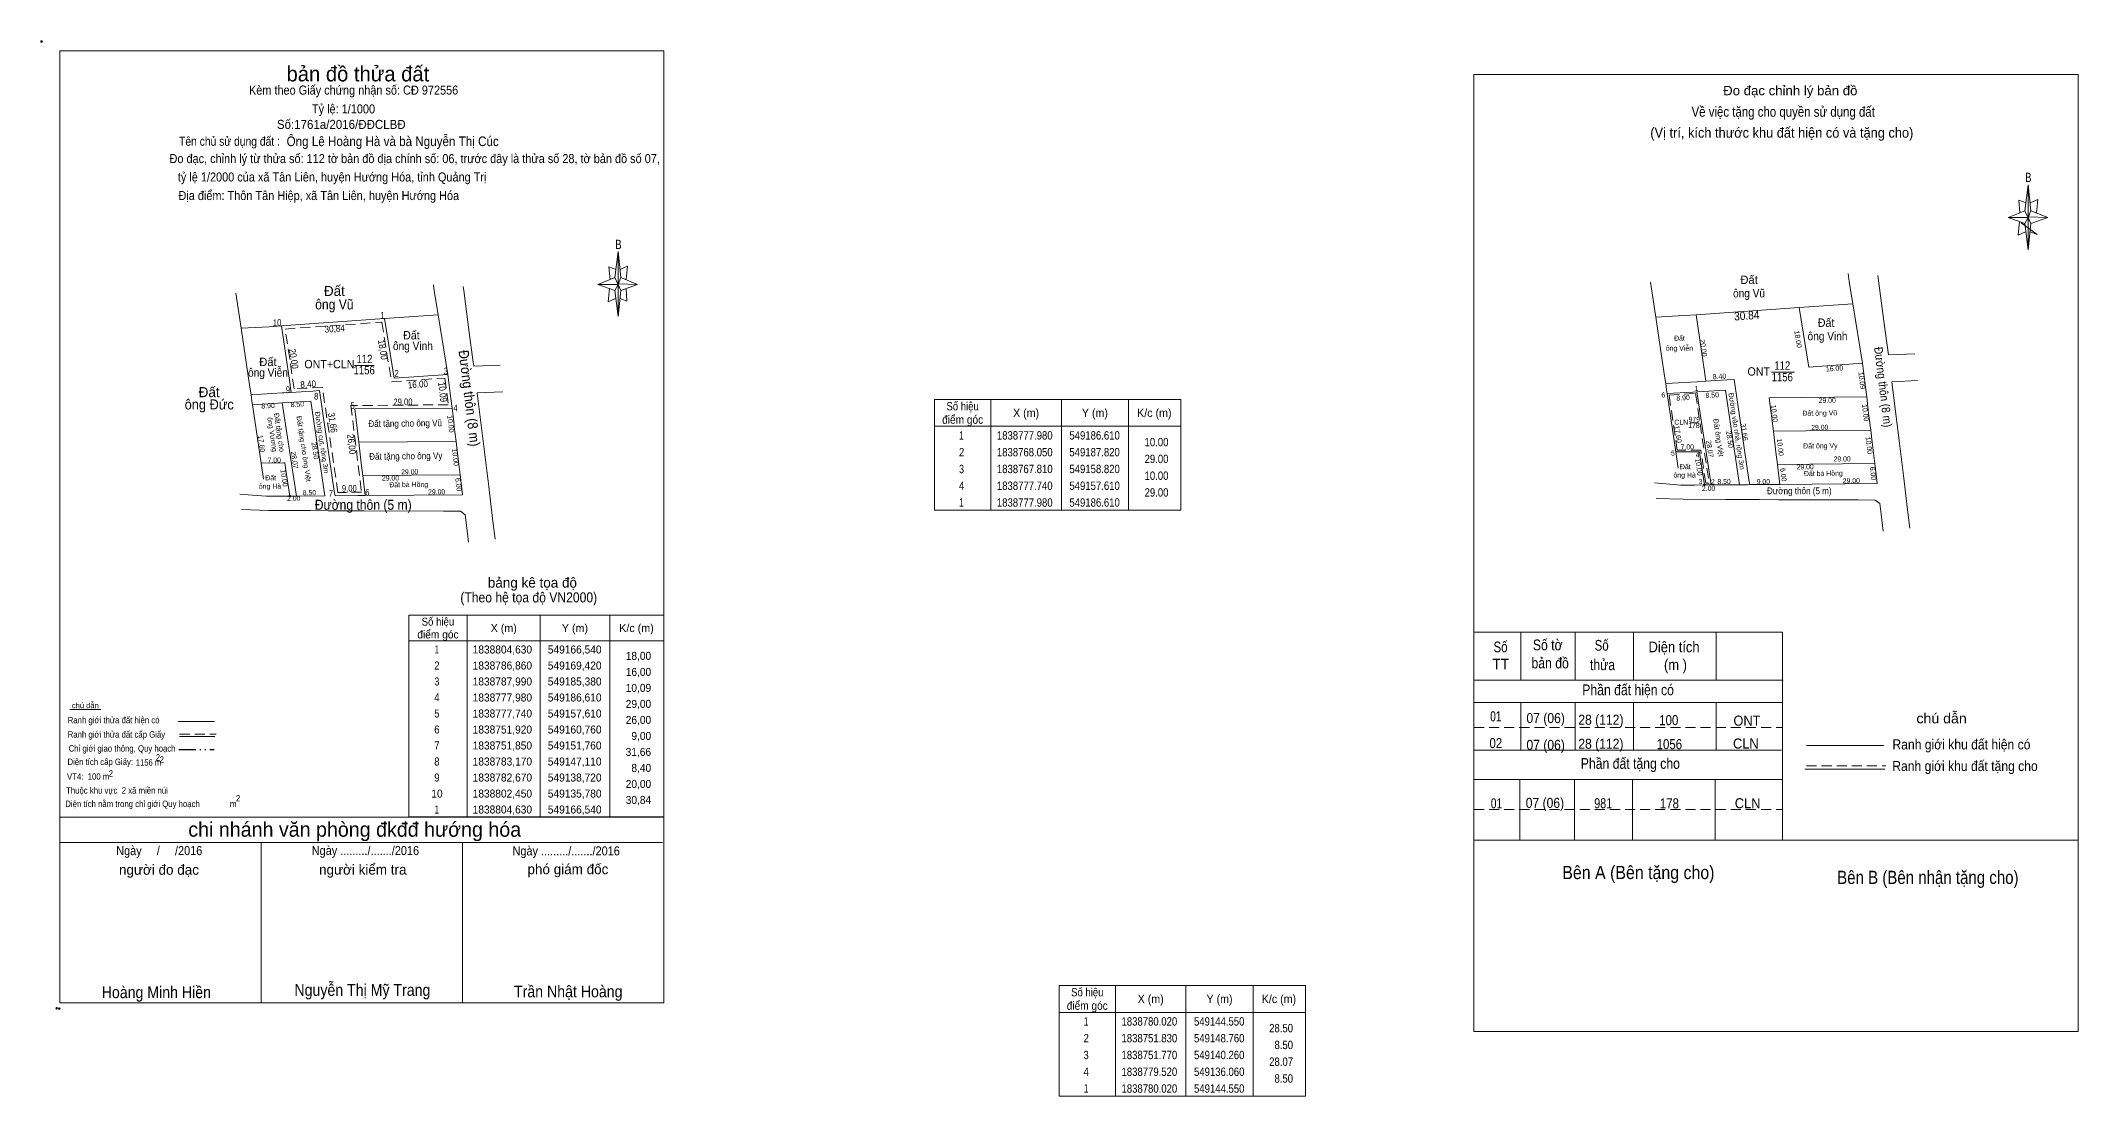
# Model space of a CAD drawing. Header units: metres. Extents: x 548089 to 549671, y 1838573 to 1838958.
# Drawn here: x 549064 to 549671, y 1838573 to 1838887 of the extents above; entities that cross this region are included whole.
import ezdxf
from ezdxf.enums import TextEntityAlignment as Align

# ---------------------------------------------------------------- set-up
doc = ezdxf.new("R2010")
doc.units = ezdxf.units.M
doc.header["$PDMODE"] = 32
doc.header["$PDSIZE"] = 0.5
for name, pattern in [('DASH_DOUBLE_DOT', [9.2, 5, -1.2, 0.3, -1.2, 0.3, -1.2]), ('DOTTED', [1.5, 0.3, -1.2]), ('MEDIUM_DASHED', [4.5, 3, -1.5])]:
    doc.linetypes.add(name, pattern=pattern)
for name, color, linetype, lineweight in [('1', 7, 'DOTTED', 13), ('12', 7, 'Continuous', 13), ('15', 7, 'Continuous', 13), ('17', 7, 'Continuous', 13), ('28', 7, 'Continuous', 13), ('63', 7, 'Continuous', 13)]:
    doc.layers.add(name, color=color, linetype=linetype, lineweight=lineweight)

msp = doc.modelspace()

# ---------------------------------------------------------------- linework, layer by layer
at = {"layer": '1', "linetype": 'MEDIUM_DASHED'}
msp.add_lwpolyline([(549165.7, 1838803.57), (549168.58, 1838785.8), (549184.5, 1838786.93), (549185.48, 1838778.97), (549156.48, 1838778.73), (549159.63, 1838752.91), (549152.62, 1838752.86), (549147.96, 1838784.22), (549139.57, 1838783.72), (549136.93, 1838801.53)], close=True, dxfattribs=at)
at = {"layer": '12'}
msp.add_line((549491.02, 1838592.27), (549671.02, 1838592.27), dxfattribs=at)
at = {"layer": '15'}
for p, q in [((549580.21, 1838771.13), (549579, 1838781.06)), ((549158.82, 1838767.81), (549157.61, 1838777.74))]:
    msp.add_line(p, q, dxfattribs=at)
for points in [[(549185.38, 1838787.99), (549186.26, 1838780.87), (549186.61, 1838777.98)], [(549606.77, 1838791.31), (549607.65, 1838784.19), (549608, 1838781.3)], [(549148.76, 1838751.83), (549141.29, 1838751.78), (549140.26, 1838751.77)], [(549570.15, 1838755.15), (549562.68, 1838755.1), (549561.65, 1838755.09)]]:
    msp.add_lwpolyline(points, dxfattribs=at)
at = {"layer": '17'}
for p, q in [((549491.02, 1838592.27), (549491.02, 1838877.37)), ((549655.14, 1838836.72), (549656.06, 1838844.52)), ((549655.14, 1838832.92), (549650.14, 1838834.72)), ((549656.94, 1838836.72), (549661.94, 1838834.72)), ((549654, 1838833.14), (549658.74, 1838829.72)), ((549656.94, 1838832.92), (549656.06, 1838825.12)), ((549658.74, 1838829.72), (549656.66, 1838830.52)), ((549582.89, 1838711.23), (549491.02, 1838711.24)), ((549504.93, 1838711.07), (549504.93, 1838696.95)), ((549521.21, 1838711.23), (549521.21, 1838696.95)), ((549538.53, 1838711.23), (549538.53, 1838696.95)), ((549563.13, 1838711.23), (549563.13, 1838696.95)), ((549582.89, 1838711.23), (549582.89, 1838649.25)), ((549491.02, 1838696.95), (549583.13, 1838696.95)), ((549491.02, 1838690.27), (549582.88, 1838690.27)), ((549504.93, 1838690.27), (549504.93, 1838676.11)), ((549521.21, 1838690.27), (549521.21, 1838676.11)), ((549538.53, 1838690.27), (549538.53, 1838676.11)), ((549563.13, 1838690.27), (549563.13, 1838676.11)), ((549590.11, 1838677.45), (549613.11, 1838677.45)), ((549491.02, 1838676.11), (549582.63, 1838676.11)), ((549589.58, 1838670.37), (549613.38, 1838670.37)), ((549491.02, 1838667.35), (549582.89, 1838667.35)), ((549504.69, 1838667.35), (549504.69, 1838649.25)), ((549520.97, 1838667.35), (549520.97, 1838649.25)), ((549538.29, 1838667.35), (549538.29, 1838649.25)), ((549562.89, 1838667.35), (549562.89, 1838649.25)), ((549491.02, 1838649.25), (549671.02, 1838649.25))]:
    msp.add_line(p, q, dxfattribs=at)
at = {"layer": '17', "linetype": 'MEDIUM_DASHED'}
for p, q in [((549491.02, 1838682.81), (549582.87, 1838682.81)), ((549590.07, 1838671.37), (549613.67, 1838671.37)), ((549491.02, 1838658.39), (549582.89, 1838658.39))]:
    msp.add_line(p, q, dxfattribs=at)
at = {"layer": '17'}
for points in [[(549491.02, 1838877.37), (549671.02, 1838877.37), (549671.02, 1838592.27)], [(549656.06, 1838834.72), (549655.14, 1838836.72), (549650.14, 1838834.72)], [(549655.46, 1838839.12), (549653.34, 1838839.92), (549653.66, 1838836.12)], [(549656.06, 1838834.72), (549656.94, 1838832.92), (549661.94, 1838834.72)], [(549656.74, 1838839.12), (549658.94, 1838840.12), (549658.54, 1838836.12)], [(549653.54, 1838833.52), (549653.14, 1838829.52), (549655.34, 1838830.52)]]:
    msp.add_lwpolyline(points, dxfattribs=at)
for points in [[(549656.06, 1838844.52), (549656.94, 1838836.72), (549656.06, 1838834.72)], [(549656.06, 1838834.72), (549650.14, 1838834.72), (549655.14, 1838836.72), (549656.94, 1838832.92), (549661.94, 1838834.72), (549656.06, 1838834.92)], [(549656.06, 1838834.72), (549656.06, 1838825.12), (549655.06, 1838832.92)]]:
    msp.add_lwpolyline(points, close=True, dxfattribs=at)
at = {"layer": '28'}
for p, q in [((549235.07, 1838816.84), (549236.07, 1838824.64)), ((549236.87, 1838816.84), (549241.87, 1838814.84)), ((549235.07, 1838813.04), (549230.07, 1838814.84)), ((549236.87, 1838813.04), (549236.07, 1838805.24)), ((549238.67, 1838809.84), (549236.67, 1838810.64)), ((549238.47, 1838813.64), (549238.67, 1838809.84)), ((549072.77, 1838688.18), (549081.97, 1838688.18)), ((549105.07, 1838684.64), (549115.83, 1838684.64)), ((549105.47, 1838680.16), (549115.99, 1838680.16)), ((549069.75, 1838656.16), (549249.75, 1838656.16)), ((549069.75, 1838648.56), (549249.35, 1838648.56)), ((549069.75, 1838648.56), (549249.35, 1838648.56)), ((549069.75, 1838648.56), (549249.35, 1838648.56)), ((549129.75, 1838600.76), (549129.75, 1838648.56)), ((549189.75, 1838600.76), (549189.75, 1838648.56))]:
    msp.add_line(p, q, dxfattribs=at)
at = {"layer": '28', "linetype": 'MEDIUM_DASHED'}
msp.add_line((549105.47, 1838680.8), (549116.35, 1838680.8), dxfattribs=at)
at = {"layer": '28', "linetype": 'DASH_DOUBLE_DOT', "lineweight": 25}
msp.add_line((549105.27, 1838676.22), (549115.75, 1838676.22), dxfattribs=at)
at = {"layer": '28'}
for points in [[(549069.75, 1838884.36), (549249.75, 1838884.36), (549249.75, 1838600.76), (549069.75, 1838600.76)], [(549236.07, 1838824.64), (549236.87, 1838816.84), (549236.07, 1838814.84)], [(549236.07, 1838814.84), (549230.07, 1838814.84), (549235.07, 1838816.84), (549236.87, 1838813.04), (549241.87, 1838814.84), (549236.07, 1838815.04)], [(549236.07, 1838814.84), (549236.07, 1838805.24), (549235.07, 1838813.04)]]:
    msp.add_lwpolyline(points, close=True, dxfattribs=at)
for points in [[(549236.07, 1838814.84), (549235.07, 1838816.84), (549230.07, 1838814.84)], [(549235.47, 1838819.24), (549233.27, 1838820.04), (549233.67, 1838816.24)], [(549236.67, 1838819.24), (549238.87, 1838820.24), (549238.47, 1838816.24)], [(549233.47, 1838813.64), (549233.07, 1838809.64), (549235.27, 1838810.64)], [(549236.07, 1838814.84), (549236.87, 1838813.04), (549241.87, 1838814.84)], [(549249.75, 1838600.76), (549069.75, 1838600.76), (549069.75, 1838648.56)]]:
    msp.add_lwpolyline(points, dxfattribs=at)
for p in [(549064.35, 1838887.16), (549068.83, 1838599.2), (549069.63, 1838599.08)]:
    msp.add_point(p, dxfattribs=at)
at = {"layer": '63'}
for p, q in [((549602.81, 1838815.73), (549602.44, 1838818.04)), ((549611.32, 1838817.49), (549613.12, 1838803.86)), ((549123.8, 1838801.74), (549122.24, 1838812.19)), ((549181.33, 1838812.99), (549181.05, 1838814.72)), ((549181.42, 1838812.41), (549181.33, 1838812.99)), ((549182.5, 1838805.76), (549181.42, 1838812.41)), ((549545.19, 1838805.06), (549543.63, 1838815.51)), ((549603.89, 1838809.08), (549602.81, 1838815.73)), ((549166.54, 1838804.63), (549182.5, 1838805.76)), ((549182.5, 1838805.76), (549185.38, 1838787.99)), ((549557.17, 1838805.77), (549559.78, 1838788.22)), ((549587.93, 1838807.95), (549603.89, 1838809.08)), ((549603.89, 1838809.08), (549606.77, 1838791.31)), ((549613.12, 1838803.86), (549614.45, 1838793.8)), ((549135.78, 1838802.45), (549138.39, 1838784.9)), ((549191.73, 1838800.54), (549192.81, 1838792.37)), ((549192.81, 1838792.37), (549193.06, 1838790.48)), ((549622.34, 1838794.13), (549614.45, 1838793.8)), ((549157.54, 1838790.69), (549163.39, 1838790.69)), ((549185.38, 1838787.99), (549169.42, 1838786.86)), ((549200.95, 1838790.81), (549193.06, 1838790.48)), ((549548.13, 1838785.28), (549557.38, 1838785.83)), ((549559.81, 1838788.03), (549559.78, 1838788.22)), ((549560.11, 1838785.99), (549563.07, 1838786.17)), ((549563.07, 1838786.17), (549566.49, 1838786.37)), ((549566.49, 1838786.37), (549563.07, 1838786.17)), ((549566.49, 1838786.37), (549568.5, 1838786.49)), ((549570.21, 1838774.96), (549568.5, 1838786.49)), ((549579.66, 1838788.72), (549586.46, 1838788.72)), ((549606.77, 1838791.31), (549590.81, 1838790.18)), ((549623.09, 1838786.15), (549615.51, 1838785.83)), ((549615.52, 1838785.75), (549617.66, 1838768.24)), ((549126.74, 1838781.96), (549135.99, 1838782.51)), ((549136.06, 1838779.52), (549137.94, 1838779.63)), ((549140.26, 1838751.77), (549136.06, 1838779.52)), ((549137.94, 1838779.63), (549144.55, 1838780.02)), ((549138.42, 1838784.71), (549138.39, 1838784.9)), ((549138.72, 1838782.67), (549141.68, 1838782.85)), ((549141.68, 1838782.85), (549145.1, 1838783.05)), ((549145.1, 1838783.05), (549141.68, 1838782.85)), ((549148.76, 1838751.83), (549144.55, 1838780.02)), ((549145.1, 1838783.05), (549147.11, 1838783.17)), ((549148.82, 1838771.64), (549147.11, 1838783.17)), ((549201.7, 1838782.83), (549194.12, 1838782.51)), ((549194.13, 1838782.43), (549196.27, 1838764.92)), ((549347.11, 1838780.55), (549347.11, 1838747.55)), ((549368.11, 1838780.55), (549368.11, 1838747.55)), ((549388.11, 1838780.55), (549388.11, 1838747.55)), ((549548.57, 1838782.31), (549551.16, 1838764.9)), ((549557.45, 1838782.84), (549559.33, 1838782.95)), ((549561.65, 1838755.09), (549557.45, 1838782.84)), ((549559.33, 1838782.95), (549565.94, 1838783.34)), ((549570.15, 1838755.15), (549565.94, 1838783.34)), ((549579, 1838781.06), (549608, 1838781.3)), ((549608, 1838781.3), (549608.49, 1838777.26)), ((549127.18, 1838778.99), (549129.77, 1838761.58)), ((549157.61, 1838777.74), (549186.61, 1838777.98)), ((549186.61, 1838777.98), (549187.1, 1838773.94)), ((549555.43, 1838773.63), (549556.62, 1838773.63)), ((549556.62, 1838773.63), (549557.88, 1838773.63)), ((549572.94, 1838756.58), (549570.21, 1838774.96)), ((549572.94, 1838756.58), (549570.21, 1838774.96)), ((549151.55, 1838753.26), (549148.82, 1838771.64)), ((549151.55, 1838753.26), (549148.82, 1838771.64)), ((549158.82, 1838767.81), (549187.82, 1838768.05)), ((549187.82, 1838768.05), (549188.25, 1838764.52)), ((549330.31, 1838772.55), (549403.71, 1838772.55)), ((549580.21, 1838771.13), (549609.21, 1838771.37)), ((549609.21, 1838771.37), (549609.64, 1838767.84)), ((549609.64, 1838767.84), (549609.93, 1838765.43)), ((549617.66, 1838768.24), (549618.92, 1838757.91)), ((549129.77, 1838761.58), (549130.49, 1838756.79)), ((549188.25, 1838764.52), (549188.54, 1838762.11)), ((549188.54, 1838762.11), (549189.03, 1838758.12)), ((549196.27, 1838764.92), (549197.53, 1838754.59)), ((549551.16, 1838764.9), (549551.88, 1838760.11)), ((549581.42, 1838761.2), (549610.42, 1838761.44)), ((549609.93, 1838765.43), (549610.42, 1838761.44)), ((549610.42, 1838761.44), (549611.15, 1838755.48)), ((549160.03, 1838757.88), (549189.03, 1838758.12)), ((549160.76, 1838751.92), (549160.03, 1838757.88)), ((549189.03, 1838758.12), (549189.76, 1838752.16)), ((549573.15, 1838755.17), (549572.94, 1838756.58)), ((549573.15, 1838755.17), (549579.98, 1838755.22)), ((549580.62, 1838755.23), (549582.15, 1838755.24)), ((549582.15, 1838755.24), (549581.42, 1838761.2)), ((549582.15, 1838755.24), (549611.15, 1838755.48)), ((549618.92, 1838757.91), (549619.14, 1838756.18)), ((549619.14, 1838756.18), (549620.18, 1838747.64)), ((549151.76, 1838751.85), (549151.55, 1838753.26)), ((549151.76, 1838751.85), (549158.59, 1838751.9)), ((549159.23, 1838751.91), (549160.76, 1838751.92)), ((549160.76, 1838751.92), (549189.76, 1838752.16)), ((549197.53, 1838754.59), (549197.75, 1838752.86)), ((549197.75, 1838752.86), (549198.79, 1838744.32)), ((549553.38, 1838750.8), (549545.33, 1838751.09)), ((549553.38, 1838750.8), (549545.33, 1838751.09)), ((549553.38, 1838750.8), (549545.33, 1838751.09)), ((549553.38, 1838750.8), (549545.33, 1838751.09)), ((549565.9, 1838750.75), (549553.38, 1838750.8)), ((549565.9, 1838750.75), (549553.38, 1838750.8)), ((549565.9, 1838750.75), (549553.38, 1838750.8)), ((549571.06, 1838750.73), (549565.9, 1838750.75)), ((549571.06, 1838750.73), (549565.9, 1838750.75)), ((549571.06, 1838750.73), (549565.9, 1838750.75)), ((549570.15, 1838755.15), (549570.79, 1838755.15)), ((549570.79, 1838755.15), (549572.31, 1838755.16)), ((549575.93, 1838750.71), (549571.06, 1838750.73)), ((549575.93, 1838750.71), (549571.06, 1838750.73)), ((549575.93, 1838750.71), (549571.06, 1838750.73)), ((549572.31, 1838755.16), (549572.49, 1838755.16)), ((549572.49, 1838755.16), (549573.15, 1838755.17)), ((549581.76, 1838750.69), (549575.93, 1838750.71)), ((549131.99, 1838747.48), (549123.94, 1838747.77)), ((549131.99, 1838747.48), (549123.94, 1838747.77)), ((549131.99, 1838747.48), (549123.94, 1838747.77)), ((549131.99, 1838747.48), (549123.94, 1838747.77)), ((549144.51, 1838747.43), (549131.99, 1838747.48)), ((549144.51, 1838747.43), (549131.99, 1838747.48)), ((549144.51, 1838747.43), (549131.99, 1838747.48)), ((549149.67, 1838747.41), (549144.51, 1838747.43)), ((549149.67, 1838747.41), (549144.51, 1838747.43)), ((549149.67, 1838747.41), (549144.51, 1838747.43)), ((549154.54, 1838747.39), (549149.67, 1838747.41)), ((549154.54, 1838747.39), (549149.67, 1838747.41)), ((549154.54, 1838747.39), (549149.67, 1838747.41)), ((549160.37, 1838747.37), (549154.54, 1838747.39)), ((549198.79, 1838744.32), (549199.45, 1838738.93)), ((549620.18, 1838747.64), (549620.84, 1838742.25)), ((549191.13, 1838716.26), (549191.13, 1838656.19)), ((549212.88, 1838716.26), (549212.88, 1838656.19)), ((549233.59, 1838716.26), (549233.59, 1838656.19)), ((549173.73, 1838708.64), (549249.75, 1838708.64)), ((549384.23, 1838605.97), (549384.23, 1838572.97)), ((549405.23, 1838605.97), (549405.23, 1838572.97)), ((549425.23, 1838605.97), (549425.23, 1838572.97)), ((549367.43, 1838597.97), (549440.83, 1838597.97))]:
    msp.add_line(p, q, dxfattribs=at)
for points in [[(549189.93, 1838814.17), (549190.09, 1838812.99), (549191.73, 1838800.54)], [(549135.78, 1838802.45), (549166.54, 1838804.63), (549169.42, 1838786.86)], [(549545.19, 1838805.06), (549553.54, 1838805.55), (549557.17, 1838805.77)], [(549545.19, 1838805.06), (549547.8, 1838787.49), (549548.13, 1838785.28)], [(549557.17, 1838805.77), (549587.93, 1838807.95), (549590.81, 1838790.18)], [(549123.8, 1838801.74), (549132.15, 1838802.23), (549135.78, 1838802.45)], [(549123.8, 1838801.74), (549126.41, 1838784.17), (549126.74, 1838781.96)], [(549557.38, 1838785.83), (549557.9, 1838785.86), (549560.11, 1838785.99)], [(549559.78, 1838788.22), (549559.81, 1838788.03), (549560.11, 1838785.99)], [(549563.07, 1838786.17), (549560.11, 1838785.99), (549559.81, 1838788.03)], [(549570.21, 1838774.96), (549568.5, 1838786.49), (549566.49, 1838786.37)], [(549126.74, 1838781.96), (549127.02, 1838780.08), (549127.18, 1838778.99)], [(549127.18, 1838778.99), (549134.84, 1838779.45), (549136.06, 1838779.52)], [(549135.99, 1838782.51), (549136.51, 1838782.54), (549138.72, 1838782.67)], [(549138.39, 1838784.9), (549138.42, 1838784.71), (549138.72, 1838782.67)], [(549141.68, 1838782.85), (549138.72, 1838782.67), (549138.42, 1838784.71)], [(549148.82, 1838771.64), (549147.11, 1838783.17), (549145.1, 1838783.05)], [(549548.13, 1838785.28), (549548.41, 1838783.4), (549548.57, 1838782.31)], [(549548.57, 1838782.31), (549556.23, 1838782.77), (549557.45, 1838782.84)], [(549187.1, 1838773.94), (549187.29, 1838772.35), (549187.82, 1838768.05)], [(549608.49, 1838777.26), (549608.68, 1838775.67), (549609.21, 1838771.37)], [(549160.03, 1838757.88), (549159.58, 1838761.54), (549158.82, 1838767.81)], [(549581.42, 1838761.2), (549580.97, 1838764.86), (549580.21, 1838771.13)], [(549129.77, 1838761.58), (549136.52, 1838761.64), (549136.77, 1838761.64)], [(549138.26, 1838751.75), (549137.09, 1838759.49), (549136.77, 1838761.64)], [(549551.16, 1838764.9), (549557.91, 1838764.96), (549558.16, 1838764.96)], [(549559.65, 1838755.07), (549558.48, 1838762.81), (549558.16, 1838764.96)], [(549544.77, 1838755.67), (549545.86, 1838755.58), (549552.65, 1838755.01)], [(549579.98, 1838755.22), (549580.46, 1838755.23), (549580.62, 1838755.23)], [(549123.38, 1838752.35), (549124.47, 1838752.26), (549131.26, 1838751.69)], [(549131.26, 1838751.69), (549135.29, 1838751.72), (549138.26, 1838751.75)], [(549138.26, 1838751.75), (549139.14, 1838751.76), (549140.26, 1838751.77)], [(549158.59, 1838751.9), (549159.07, 1838751.91), (549159.23, 1838751.91)], [(549552.65, 1838755.01), (549556.68, 1838755.04), (549559.65, 1838755.07)], [(549559.65, 1838755.07), (549560.53, 1838755.08), (549561.65, 1838755.09)], [(549611.89, 1838749.53), (549610.55, 1838750.58), (549605.43, 1838750.6), (549581.76, 1838750.69), (549575.93, 1838750.71)], [(549611.89, 1838749.53), (549610.55, 1838750.58), (549605.43, 1838750.6), (549581.76, 1838750.69), (549575.93, 1838750.71)], [(549611.89, 1838749.53), (549610.55, 1838750.58), (549605.43, 1838750.6), (549581.76, 1838750.69)], [(549612.88, 1838741.36), (549612.27, 1838746.41), (549611.89, 1838749.53)], [(549612.88, 1838741.36), (549612.27, 1838746.41), (549611.89, 1838749.53)], [(549612.88, 1838741.36), (549612.27, 1838746.41), (549611.89, 1838749.53)], [(549190.5, 1838746.21), (549189.16, 1838747.26), (549184.04, 1838747.28), (549160.37, 1838747.37), (549154.54, 1838747.39)], [(549190.5, 1838746.21), (549189.16, 1838747.26), (549184.04, 1838747.28), (549160.37, 1838747.37), (549154.54, 1838747.39)], [(549190.5, 1838746.21), (549189.16, 1838747.26), (549184.04, 1838747.28), (549160.37, 1838747.37)], [(549191.49, 1838738.04), (549190.88, 1838743.09), (549190.5, 1838746.21)], [(549191.49, 1838738.04), (549190.88, 1838743.09), (549190.5, 1838746.21)], [(549191.49, 1838738.04), (549190.88, 1838743.09), (549190.5, 1838746.21)]]:
    msp.add_lwpolyline(points, dxfattribs=at)
for points in [[(549330.31, 1838780.55), (549403.71, 1838780.55), (549403.71, 1838747.55), (549330.31, 1838747.55)], [(549173.73, 1838716.26), (549249.75, 1838716.26), (549249.75, 1838656.19), (549173.73, 1838656.19)], [(549367.43, 1838605.97), (549440.83, 1838605.97), (549440.83, 1838572.97), (549367.43, 1838572.97)]]:
    msp.add_lwpolyline(points, close=True, dxfattribs=at)
at = {"layer": '63', "linetype": 'MEDIUM_DASHED'}
msp.add_lwpolyline([(549557.02, 1838782.31), (549561.07, 1838755.58), (549560.08, 1838755.57), (549558.59, 1838765.46), (549551.59, 1838765.4), (549549.14, 1838781.84)], close=True, dxfattribs=at)
at = {"layer": '63'}
for p in [(549559.65, 1838755.07), (549138.26, 1838751.75)]:
    msp.add_point(p, dxfattribs=at)

# ---------------------------------------------------------------- texts
at = {"layer": '15', "width": 0.9}
for height, p in [(2, (549182.816, 1838782.661)), (1.5, (549605.844, 1838786.126))]:
    msp.add_text('10.09', height=height, rotation=276.973, dxfattribs=at).set_placement(p, align=Align.CENTER)
at = {"layer": '15', "width": 0.95}
msp.add_text('ông Đức', height=3, dxfattribs=at).set_placement((549114.275, 1838777.57), align=Align.CENTER)
at = {"layer": '15'}
msp.add_text('Đất', height=3, dxfattribs=at).set_placement((549114.265, 1838781.23), align=Align.CENTER)
at = {"layer": '17'}
for s, height, width, p in [('Đo đạc chỉnh lý bản đồ', 2.8, 1.05, (549585.245, 1838871.17)), ('Về việc tặng cho quyền sử dụng đất', 3, 0.85, (549583.13, 1838864.77)), ('B', 2.756, 0.75, (549656.16, 1838845.32)), ('Số', 3.2, 0.8, (549498.935, 1838705.23)), ('Số tờ', 3.2, 0.85, (549512.995, 1838705.83)), ('Số', 3.2, 0.8, (549529.055, 1838705.71)), ('Diện tích', 3.2, 0.9, (549550.62, 1838705.23)), ('TT', 3.2, 0.95, (549498.995, 1838700.11)), ('bản đồ', 3.2, 0.85, (549513.715, 1838700.43)), ('thửa', 3.2, 0.85, (549529.315, 1838699.91)), ('(m )', 3.2, 0.9, (549551.04, 1838699.91)), ('Phần đất hiện có', 3.2, 0.85, (549536.925, 1838692.45)), ('01', 3, 0.75, (549497.53, 1838684.67)), ('07 (06)', 3, 0.9, (549512.375, 1838684.13)), ('28 (112)', 3, 0.9, (549528.83, 1838683.65)), ('100', 3, 0.85, (549549.05, 1838683.51)), ('ONT', 3, 0.95, (549572.335, 1838683.37)), ('chú dẫn', 3, 1.05, (549630.315, 1838684.05)), ('02', 3, 0.85, (549497.53, 1838676.69)), ('07 (06)', 3, 0.9, (549512.375, 1838676.15)), ('28 (112)', 3, 0.9, (549528.83, 1838676.49)), ('1056', 3, 0.85, (549549.225, 1838676.36)), ('CLN', 3, 0.95, (549572, 1838676.55)), ('Ranh giới khu đất hiện có ', 3, 0.9, (549636.73, 1838676.29)), ('Phần đất tặng cho', 3.2, 0.85, (549537.6, 1838670.51)), ('Ranh giới khu đất tặng cho', 3, 0.9, (549637.285, 1838669.85)), ('01', 3, 0.75, (549497.72, 1838658.74)), ('07 (06)', 3, 0.9, (549512.155, 1838658.87)), ('981', 3, 0.8, (549529.51, 1838658.76)), ('178', 3, 0.85, (549549.235, 1838658.73)), ('CLN', 3, 0.95, (549572.52, 1838658.77)), ('Bên A (Bên tặng cho)', 3.94, 0.9, (549539.995, 1838637.67)), ('Bên B (Bên nhận tặng cho)', 3.94, 0.85, (549626.225, 1838636.21))]:
    msp.add_text(s, height=height, dxfattribs=dict(at, width=width)).set_placement(p, align=Align.CENTER)
at = {"layer": '17', "width": 0.95}
msp.add_text('(Vị trí, kích thước khu đất hiện có và tặng cho)', height=3, dxfattribs=at).set_placement((549543.55, 1838858.53))
at = {"layer": '28'}
for s, height, p in [('bản đồ thửa đất', 4.5, (549158.57, 1838875.3)), ('bảng kê tọa độ', 3, (549210.55, 1838724.49)), ('chi nhánh văn phòng đkđđ hướng hóa', 4.374, (549157.62, 1838650.28)), ('người đo đạc', 3, (549099.315, 1838638.96)), ('người kiểm tra', 3, (549160.025, 1838639)), ('phó giám đốc', 3, (549221.13, 1838639.12))]:
    msp.add_text(s, height=height, dxfattribs=at).set_placement(p, align=Align.CENTER)
for s, height, width, p in [('Kèm theo Giấy chứng nhận số: CĐ 972556', 2.7, 0.9, (549157.295, 1838871.36)), ('Tỷ lệ: 1/1000', 2.7, 0.9, (549154.29, 1838865.76)), ('Tên chủ sử dụng đất :', 2.7, 0.85, (549120.32, 1838856.12)), ('Số:1761a/2016/ĐĐCLBĐ', 2.7, 0.95, (549153.615, 1838861.14)), ('Đo đạc, chỉnh lý từ thửa số: 112 tờ bản đồ địa chính số: 06, trước đây là thửa số 28, tờ bản đồ số 07,', 2.7, 0.9, (549175.49, 1838850.96)), (' tỷ lệ 1/2000 của xã Tân Liên, huyện Hướng Hóa, tỉnh Quảng Trị', 2.7, 0.9, (549150.445, 1838845.48)), ('Địa điểm: Thôn Tân Hiệp, xã Tân Liên, huyện Hướng Hóa', 2.7, 0.9, (549146.92, 1838839.95)), ('B', 2.755, 0.75, (549236.17, 1838825.36)), ('(Theo hệ tọa độ VN2000)', 3, 0.9, (549209.46, 1838720.09)), ('chú dẫn', 1.6, 1.05, (549077.365, 1838688.58)), ('Ranh giới thửa đất hiện có ', 1.92, 0.9, (549086.13, 1838684.08)), ('Ranh giới thửa đất cấp Giấy', 1.92, 0.9, (549086.64, 1838679.8)), ('Chỉ giới giao thông, Quy hoạch', 1.92, 0.9, (549088.325, 1838675.64)), ('Diện tích cấp Giấy: ', 1.92, 0.9, (549082.145, 1838671.64)), ('1156 m ', 1.92, 0.85, (549096.515, 1838671.46)), ('2', 1.92, 0.8, (549099.015, 1838672.96)), ('2', 1.92, 0.8, (549100.165, 1838672.31)), ('Thuộc khu vực  2 xã miền núi', 1.92, 0.9, (549086.815, 1838663.12)), (' VT4:  100 m ', 1.92, 0.9, (549078.225, 1838667.26)), ('2', 1.92, 0.8, (549084.995, 1838668.17)), ('Diện tích nằm trong chỉ giới Quy hoạch              m', 1.92, 0.9, (549096.9, 1838659.12)), ('2', 1.92, 0.8, (549122.875, 1838660.8)), ('Ngày     /     /2016', 2.7, 0.9, (549099.395, 1838644.8)), ('Ngày ........./......./2016', 2.7, 0.9, (549160.81, 1838644.82)), ('Ngày ........./......./2016', 2.7, 0.9, (549220.61, 1838644.72)), ('Hoàng Minh Hiền', 3.5, 0.9, (549098.535, 1838602.2)), ('Nguyễn Thị Mỹ Trang', 3.5, 0.9, (549159.915, 1838602.88)), ('Trần Nhật Hoàng', 3.5, 0.9, (549221.225, 1838602.44))]:
    msp.add_text(s, height=height, dxfattribs=dict(at, width=width)).set_placement(p, align=Align.CENTER)
at = {"layer": '28', "width": 0.9}
msp.add_text('Ông Lê Hoàng Hà và bà Nguyễn Thị Cúc', height=2.88, dxfattribs=at).set_placement((549137.33, 1838856.02))
at = {"layer": '63'}
for s, height, p in [('Đất', 2.5, (549572.965, 1838814.95)), ('Đất', 3, (549151.565, 1838811.38)), ('Đất', 1.5, (549552.23, 1838798.07)), ('Đất', 2.5, (549131.785, 1838790.49)), ('X (m)', 2.384, (549202.015, 1838711.26)), ('Y (m)', 2.384, (549223.225, 1838711.26)), ('K/c (m)', 2.384, (549241.56, 1838711.26))]:
    msp.add_text(s, height=height, dxfattribs=at).set_placement(p, align=Align.CENTER)
for s, height, width, p in [('ông Vũ', 3, 0.9, (549151.57, 1838807.38)), ('ông Vũ', 2.5, 0.9, (549572.955, 1838810.95)), ('Đất ', 2.5, 0.95, (549596.34, 1838802.17)), ('ông Vinh', 2.5, 0.9, (549174.95, 1838795.27)), ('Đất ', 2.5, 0.95, (549174.95, 1838798.43)), ('ông Vinh', 2.5, 0.9, (549596.34, 1838798.17)), ('ONT+CLN', 2.5, 0.95, (549150.075, 1838789.82)), ('112', 2.5, 0.85, (549160.53, 1838791.37)), ('ông Viễn', 1.5, 0.9, (549552.23, 1838795.07)), ('112', 2.5, 0.85, (549582.86, 1838789.4)), ('ông Viễn', 2.5, 0.9, (549131.78, 1838787.33)), ('1156', 2.5, 0.85, (549160.43, 1838788.02)), ('ONT', 2.5, 0.95, (549575.84, 1838787.64)), ('1156', 2.5, 0.85, (549582.86, 1838785.95)), ('Số hiệu', 2.5, 0.85, (549338.71, 1838777.3)), ('điểm góc', 2.5, 0.9, (549338.71, 1838773.3)), ('X (m)', 2.5, 0.95, (549357.61, 1838775.3)), ('Y (m)', 2.5, 0.95, (549378.105, 1838775.3)), ('K/c (m)', 2.5, 0.95, (549395.81, 1838775.3)), ('CLN', 1.5, 0.95, (549552.78, 1838773.03)), ('178', 1.5, 0.85, (549556.53, 1838772.05)), ('979', 1.5, 0.85, (549556.635, 1838773.87)), (' 1', 2.5, 0.75, (549338.005, 1838768.6)), ('1838777.980', 2.5, 0.85, (549357.21, 1838768.6)), ('549186.610', 2.5, 0.85, (549378.015, 1838768.6)), (' 2', 2.5, 0.85, (549338.01, 1838763.6)), ('1838768.050', 2.5, 0.85, (549357.21, 1838763.6)), ('549187.820', 2.5, 0.85, (549378.015, 1838763.6)), ('Đất ', 1.5, 0.95, (549554.26, 1838759.78)), ('ông Hà', 1.5, 0.9, (549132.385, 1838753.95)), ('Đất ', 1.5, 0.95, (549132.87, 1838756.46)), (' 4', 2.5, 0.85, (549338.005, 1838753.6)), (' 3', 2.5, 0.8, (549338.01, 1838758.6)), ('1838767.810', 2.5, 0.85, (549357.21, 1838758.6)), ('1838777.740', 2.5, 0.85, (549357.21, 1838753.6)), ('549158.820', 2.5, 0.85, (549378.015, 1838758.6)), ('549157.610', 2.5, 0.85, (549378.015, 1838753.6)), ('ông Hà', 1.5, 0.9, (549553.775, 1838757.27)), ('Đường thôn (5 m)', 3, 0.9, (549160.16, 1838747.67)), (' 1', 2.5, 0.75, (549338.005, 1838748.6)), ('1838777.980', 2.5, 0.85, (549357.21, 1838748.6)), ('549186.610', 2.5, 0.85, (549378.015, 1838748.6)), ('Đường thôn (5 m)', 2, 0.9, (549587.935, 1838752.33)), ('Số hiệu', 2.384, 0.9, (549182.42, 1838713.17)), ('điểm góc', 2.384, 0.95, (549182.42, 1838709.35)), (' 1', 2.384, 0.8, (549181.705, 1838704.87)), ('1838804,630', 2.384, 0.95, (549201.6, 1838704.87)), ('549166,540', 2.384, 0.95, (549223.145, 1838704.87)), (' 2', 2.384, 0.9, (549181.71, 1838700.1)), ('1838786,860', 2.384, 0.95, (549201.6, 1838700.1)), ('549169,420', 2.384, 0.95, (549223.145, 1838700.1)), (' 3', 2.384, 0.85, (549181.71, 1838695.34)), ('1838787,990', 2.384, 0.95, (549201.6, 1838695.34)), ('549185,380', 2.384, 0.95, (549223.145, 1838695.34)), (' 4', 2.384, 0.9, (549181.705, 1838690.57)), ('1838777,980', 2.384, 0.95, (549201.6, 1838690.57)), ('549186,610', 2.384, 0.95, (549223.145, 1838690.57)), (' 5', 2.384, 0.9, (549181.7, 1838685.8)), (' 6', 2.384, 0.9, (549181.71, 1838681.03)), ('1838777,740', 2.384, 0.95, (549201.6, 1838685.8)), ('1838751,920', 2.384, 0.95, (549201.6, 1838681.03)), ('549157,610', 2.384, 0.95, (549223.145, 1838685.8)), ('549160,760', 2.384, 0.95, (549223.145, 1838681.03)), (' 7', 2.384, 0.9, (549181.705, 1838676.27)), ('1838751,850', 2.384, 0.95, (549201.6, 1838676.27)), ('549151,760', 2.384, 0.95, (549223.145, 1838676.27)), (' 8', 2.384, 0.9, (549181.705, 1838671.5)), ('1838783,170', 2.384, 0.95, (549201.6, 1838671.5)), ('549147,110', 2.384, 0.95, (549223.145, 1838671.5)), (' 10', 2.384, 0.95, (549181.71, 1838661.95)), (' 9', 2.384, 0.9, (549181.71, 1838666.73)), ('1838782,670', 2.384, 0.95, (549201.6, 1838666.73)), ('1838802,450', 2.384, 0.95, (549201.6, 1838661.95)), ('549138,720', 2.384, 0.95, (549223.145, 1838666.73)), ('549135,780', 2.384, 0.95, (549223.145, 1838661.95)), (' 1', 2.384, 0.8, (549181.705, 1838657.2)), ('1838804,630', 2.384, 0.95, (549201.6, 1838657.2)), ('549166,540', 2.384, 0.95, (549223.145, 1838657.2)), ('Số hiệu', 2.5, 0.85, (549375.83, 1838602.72)), ('điểm góc', 2.5, 0.9, (549375.83, 1838598.72)), ('X (m)', 2.5, 0.95, (549394.73, 1838600.72)), ('Y (m)', 2.5, 0.95, (549415.225, 1838600.72)), ('K/c (m)', 2.5, 0.95, (549432.93, 1838600.72)), (' 2', 2.5, 0.85, (549375.13, 1838589.02)), (' 1', 2.5, 0.75, (549375.125, 1838594.02)), ('1838780.020', 2.5, 0.85, (549394.33, 1838594.02)), ('1838751.830', 2.5, 0.85, (549394.33, 1838589.02)), ('549144.550', 2.5, 0.85, (549415.135, 1838594.02)), ('549148.760', 2.5, 0.85, (549415.135, 1838589.02)), (' 3', 2.5, 0.8, (549375.13, 1838584.02)), ('1838751.770', 2.5, 0.85, (549394.33, 1838584.02)), ('549140.260', 2.5, 0.85, (549415.135, 1838584.02)), (' 4', 2.5, 0.85, (549375.125, 1838579.02)), ('1838779.520', 2.5, 0.85, (549394.33, 1838579.02)), ('549136.060', 2.5, 0.85, (549415.135, 1838579.02)), (' 1', 2.5, 0.75, (549375.125, 1838574.02)), ('1838780.020', 2.5, 0.85, (549394.33, 1838574.02)), ('549144.550', 2.5, 0.85, (549415.135, 1838574.02))]:
    msp.add_text(s, height=height, dxfattribs=dict(at, width=width)).set_placement(p, align=Align.CENTER)
for s, height, width, p in [(' 10', 2, 0.85, (549135.78, 1838802.45)), (' 1', 2, 0.75, (549166.54, 1838804.63)), (' 2', 2, 0.85, (549170.74, 1838787.34)), (' 3', 2, 0.8, (549185.38, 1838787.99)), (' 9', 2, 0.85, (549138.36, 1838782.43)), (' 8', 2, 0.8, (549146.75, 1838780.52)), (' 5', 2, 0.8, (549157.61, 1838777.74)), (' 6', 1.5, 0.85, (549547.98, 1838781.14)), (' 1', 1.5, 0.75, (549557.87, 1838783.09)), (' 4', 2, 0.85, (549188.3, 1838777.02)), ('10.00', 2.5, 0.85, (549400.01, 1838766.6)), ('29.00', 2.5, 0.85, (549400.01, 1838761.6)), (' 5', 1.5, 0.8, (549550.83, 1838763.8)), (' 4', 1.5, 0.85, (549558.21, 1838763.28)), ('10.00', 2.5, 0.85, (549400.01, 1838756.6)), (' 3', 1.5, 0.8, (549559.08, 1838755.35)), (' 2', 1.5, 0.85, (549562.75, 1838755.28)), (' 7', 2, 0.8, (549151.15, 1838751.61)), (' 6', 2, 0.85, (549162.03, 1838751.86)), ('29.00', 2.5, 0.85, (549400.01, 1838751.6)), ('18,00', 2.384, 0.95, (549245.93, 1838702.96)), ('16,00', 2.384, 0.95, (549245.93, 1838698.19)), ('10,09', 2.384, 0.95, (549245.92, 1838693.43)), ('29,00', 2.384, 0.95, (549245.93, 1838688.66)), ('26,00', 2.384, 0.95, (549245.93, 1838683.89)), ('31,66', 2.384, 0.95, (549245.91, 1838674.36)), ('9,00', 2.384, 0.95, (549245.93, 1838679.12)), ('8,40', 2.384, 0.95, (549245.93, 1838669.59)), ('20,00', 2.384, 0.95, (549245.93, 1838664.82)), ('30,84', 2.384, 0.95, (549245.93, 1838660.06)), ('28.50', 2.5, 0.85, (549437.13, 1838592.02)), ('8.50', 2.5, 0.85, (549437.13, 1838587.02)), ('28.07', 2.5, 0.85, (549437.13, 1838582.02)), ('8.50', 2.5, 0.85, (549437.13, 1838577.02))]:
    msp.add_text(s, height=height, dxfattribs=dict(at, width=width)).set_placement(p, align=Align.RIGHT)
for s, height, rotation, width, p in [('30.84', 2.5, 4.054, 0.9, (549572.362, 1838804.303)), ('30,84', 2, 4.054, 0.9, (549151.719, 1838800.66)), ('18,00', 2, 279.206, 0.9, (549165.01, 1838795.215)), ('20.00', 1.5, 278.454, 0.9, (549558.657, 1838795.77)), ('18.00', 1.5, 279.206, 0.9, (549586.838, 1838798.37)), ('20,00', 2, 278.454, 0.9, (549138.479, 1838792.527)), ('Đường thôn (8 m)', 3, 276.973, 0.9, (549190.294, 1838780.732)), ('Đường thôn (8 m)', 2.5, 276.973, 0.9, (549611.676, 1838784.087)), ('8,40', 2, 3.41, 0.9, (549143.816, 1838784.117)), ('16.00', 2, 4.05, 0.9, (549176.499, 1838784.05)), ('8.40', 1.5, 3.41, 0.9, (549564.2, 1838786.673)), ('16.00', 1.5, 4.05, 0.9, (549598.467, 1838789.028)), ('8.90', 1.5, 3.416, 0.9, (549131.84, 1838777.933)), ('8.50', 1.5, 3.37, 0.9, (549140.581, 1838778.382)), ('29,00', 2, 0.474, 0.85, (549172.002, 1838778.824)), ('8.90', 1.5, 3.416, 0.9, (549553.35, 1838780.293)), ('8.50', 1.5, 3.37, 0.9, (549562.031, 1838781.102)), ('Đường vào nhà, rộng 3m', 1.5, 278.494, 0.9, (549568.523, 1838770.981)), ('29.00', 1.5, 0.474, 0.85, (549596.254, 1838779.548)), ('ông Vương', 1.5, 278.494, 0.9, (549132.341, 1838770.006)), ('Đất tặng cho ', 1.5, 278.494, 0.9, (549134.47, 1838770.326)), ('Đất tặng cho ông Việt', 1.5, 278.494, 0.9, (549141.736, 1838765.731)), ('Đường cụt, rộng 3m', 1.5, 278.494, 0.9, (549147.131, 1838767.661)), ('31,66', 2, 278.445, 0.9, (549150.078, 1838773.502)), ('Đất tặng cho ông Vũ', 2, 0.711, 0.9, (549172.663, 1838772.445)), ('10.00', 1.5, 276.947, 0.9, (549185.495, 1838773.186)), ('10.00', 1.5, 276.947, 0.9, (549579.755, 1838776.276)), ('Đất ông Vũ', 1.5, 0.711, 0.95, (549594.046, 1838775.757)), ('10.00', 1.5, 276.947, 0.9, (549606.885, 1838776.506)), ('17.60', 1.5, 278.462, 0.9, (549129.118, 1838767.29)), ('28.50', 1.5, 278.494, 0.9, (549145.099, 1838765.201)), ('26,00', 2, 276.956, 0.9, (549155.716, 1838767.116)), ('17.60', 1.5, 278.462, 0.9, (549551.088, 1838770.09)), ('28.07', 1.5, 278.606, 0.9, (549560.539, 1838765.717)), ('28.50', 1.5, 278.494, 0.9, (549566.489, 1838768.521)), ('31.66', 1.5, 278.445, 0.9, (549570.846, 1838770.725)), ('10.00', 1.5, 276.947, 0.9, (549581.545, 1838766.226)), ('Đất ông Vy', 1.5, 0.711, 0.95, (549594.221, 1838766.007)), ('29.00', 1.5, 0.474, 0.85, (549594.034, 1838771.478)), ('10.00', 1.5, 276.947, 0.9, (549607.975, 1838766.776)), ('7.00', 1.5, 0.491, 0.85, (549133.654, 1838761.735)), ('28.07', 1.5, 278.606, 0.9, (549138.969, 1838762.397)), ('Đất tặng cho ông Vy', 2, 0.711, 0.9, (549172.843, 1838762.695)), ('10.00', 1.5, 276.947, 0.9, (549186.895, 1838763.246)), ('7.00', 1.5, 0.491, 0.85, (549554.564, 1838765.655)), ('10.00', 1.5, 278.568, 0.9, (549557.262, 1838760.332)), ('29.00', 1.5, 0.711, 0.85, (549589.686, 1838759.717)), ('29.00', 1.5, 0.474, 0.85, (549600.694, 1838762.088)), ('10.00', 1.5, 278.568, 0.9, (549135.872, 1838757.012)), ('29.00', 1.5, 0.711, 0.85, (549168.296, 1838756.397)), ('Đất bà Hồng', 1.5, 0.711, 0.9, (549173.711, 1838754.452)), ('29.00', 1.5, 0.474, 0.85, (549174.014, 1838758.248)), ('6.00', 1.5, 276.951, 0.9, (549187.786, 1838755.091)), ('8.50', 1.5, 0.404, 0.85, (549565.525, 1838755.352)), ('9.00', 1.5, 0.446, 0.85, (549577.234, 1838755.333)), ('6.00', 1.5, 277.089, 0.9, (549582.47, 1838758.033)), ('Đất bà Hồng', 1.5, 0.711, 0.9, (549595.101, 1838757.772)), ('29.00', 1.5, 0.474, 0.85, (549603.424, 1838755.588)), ('6.00', 1.5, 276.951, 0.9, (549609.176, 1838758.411)), ('2.00', 1.5, 0.573, 0.85, (549139.468, 1838750.357)), ('8.50', 1.5, 0.404, 0.85, (549144.135, 1838752.032)), ('9,00', 2, 0.446, 0.85, (549156.027, 1838753.078)), ('29.00', 1.5, 0.474, 0.85, (549182.034, 1838752.268)), ('2.00', 1.5, 0.573, 0.85, (549560.908, 1838753.317))]:
    msp.add_text(s, height=height, rotation=rotation, dxfattribs=dict(at, width=width)).set_placement(p, align=Align.CENTER)
msp.add_text('Đất ông Việt', height=1.5, rotation=278.494, dxfattribs=at).set_placement((549563.126, 1838769.061), align=Align.CENTER)

doc.saveas('drawing.dxf')
